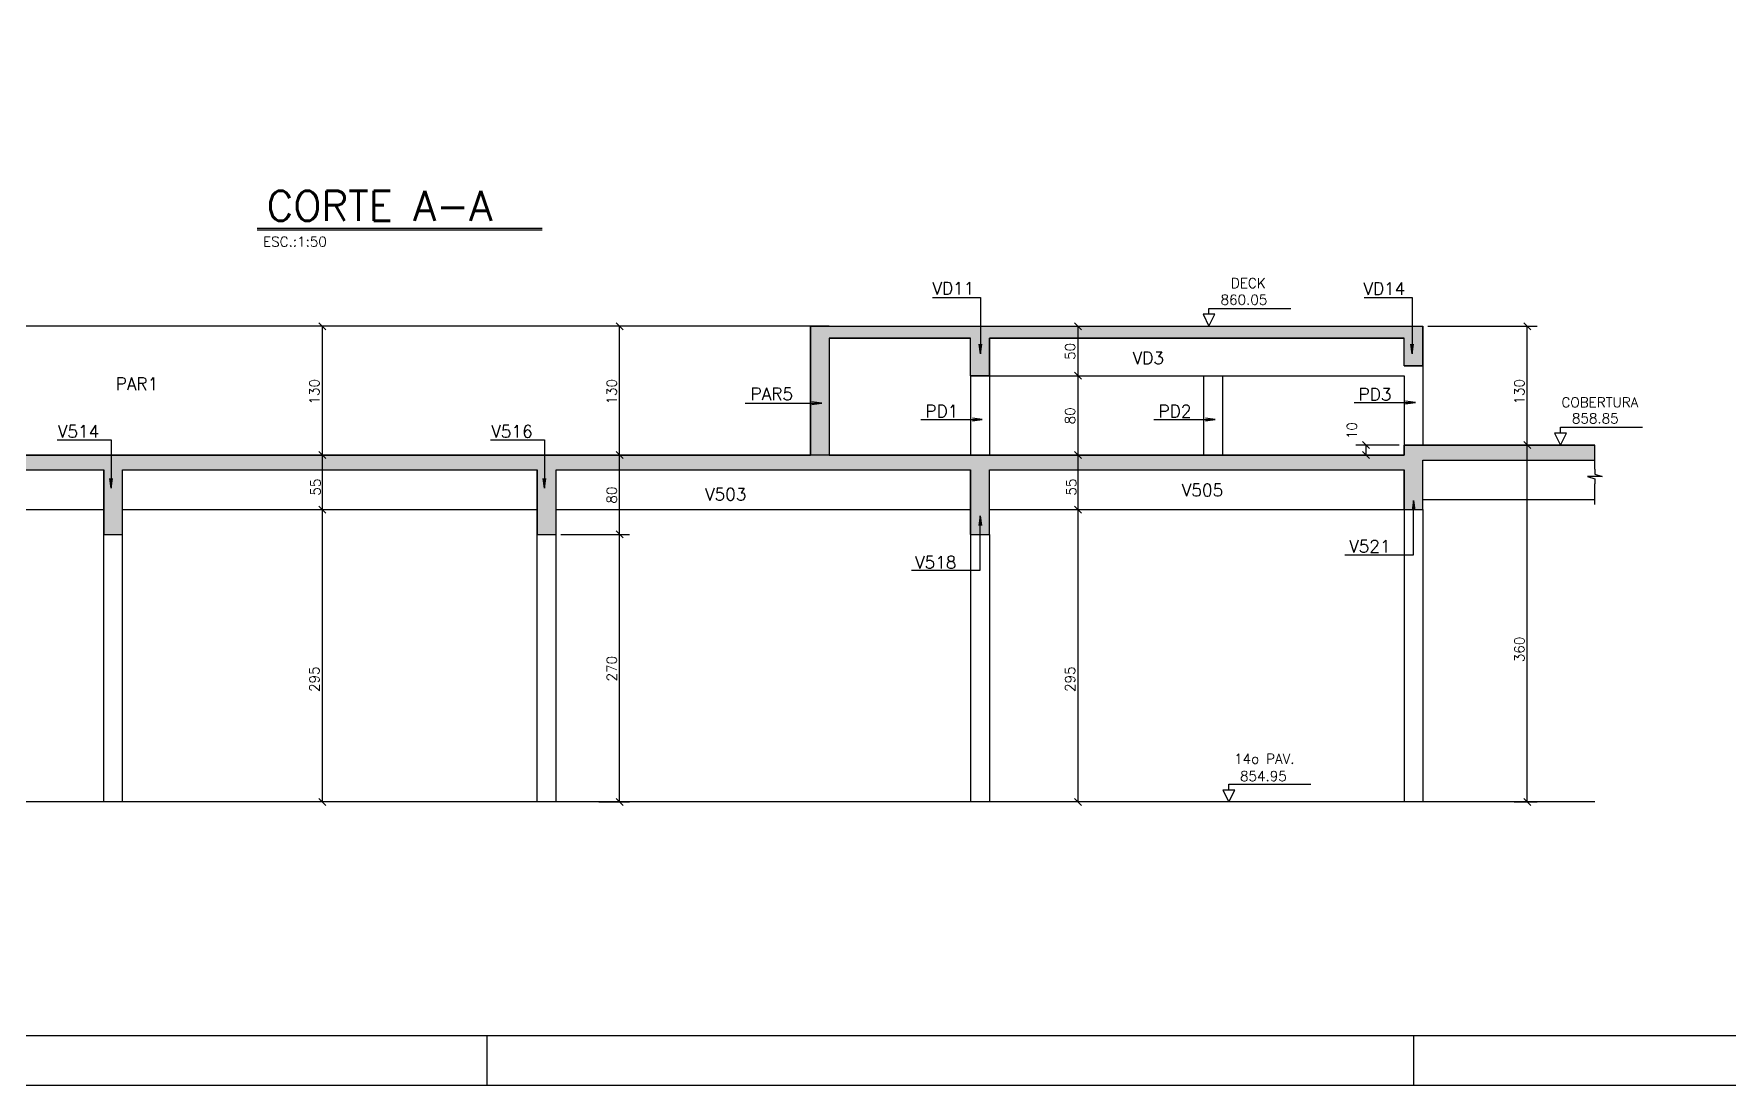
# Model space of a CAD drawing. Extents: x 715 to 5965, y 191 to 4191.
# Drawn here: x 2171 to 3879, y 191 to 1251 of the extents above; entities that cross this region are included whole.
import ezdxf

# ---------------------------------------------------------------- set-up
doc = ezdxf.new("R2010")
doc.units = 0
doc.header["$MEASUREMENT"] = 0
for name, color, linetype in [('1', 1, 'CONTINUOUS'), ('2', 2, 'CONTINUOUS'), ('3', 3, 'CONTINUOUS'), ('6', 6, 'CONTINUOUS'), ('8', 8, 'CONTINUOUS'), ('9', 9, 'CONTINUOUS')]:
    doc.layers.add(name, color=color, linetype=linetype)
doc.styles.get("Standard").update_dxf_attribs({"font": 'ROMANS.SHX'})

msp = doc.modelspace()

# ---------------------------------------------------------------- linework, layer by layer
at = {"layer": '1', "linetype": 'Continuous'}
msp.add_lwpolyline([(715.34658, 190.908516), (5965.096797, 190.910592), (5965.096797, 4190.910592), (715.34658, 4190.908516), (715.34658, 190.908516)], dxfattribs=at)
at = {"layer": '2', "linetype": 'Continuous'}
for p, q in [((2465.088032, 953.044723), (2458.016964, 960.115791)), ((2764.807689, 953.044723), (2757.736621, 960.115791)), ((3227.038833, 953.044723), (3219.967765, 960.115791)), ((3679.988835, 953.044723), (3672.917767, 960.115791)), ((3227.038833, 903.044723), (3219.967765, 910.115791)), ((3227.038833, 903.044723), (3219.967765, 910.115791)), ((3510.15774, 840.115791), (3517.228808, 833.044723)), ((3679.988835, 833.044723), (3672.917767, 840.115791)), ((3679.988835, 833.044723), (3672.917767, 840.115791)), ((2465.088032, 823.044723), (2458.016964, 830.115791)), ((2465.088032, 823.044723), (2458.016964, 830.115791)), ((2764.807689, 823.044723), (2757.736621, 830.115791)), ((2764.807689, 823.044723), (2757.736621, 830.115791)), ((3227.038833, 823.044723), (3219.967765, 830.115791)), ((3227.038833, 823.044723), (3219.967765, 830.115791)), ((3510.15774, 830.115791), (3517.228808, 823.044723)), ((2465.088032, 768.044723), (2458.016964, 775.115791)), ((2465.088032, 768.044723), (2458.016964, 775.115791)), ((3227.038833, 768.044723), (3219.967765, 775.115791)), ((3227.038833, 768.044723), (3219.967765, 775.115791)), ((2764.807689, 743.044723), (2757.736621, 750.115791)), ((2764.807689, 743.044723), (2757.736621, 750.115791)), ((2465.088032, 473.044723), (2458.016964, 480.115791)), ((2764.807689, 473.044723), (2757.736621, 480.115791)), ((3227.038833, 473.044723), (3219.967765, 480.115791)), ((3679.988835, 473.044723), (3672.917767, 480.115791))]:
    msp.add_line(p, q, dxfattribs=at)
at = {"layer": '3', "linetype": 'Continuous'}
for p, q in [((3355.46457, 968.580257), (3355.46457, 974.580257)), ((3355.46457, 974.580257), (3438.038836, 974.580257)), ((3361.46457, 968.580257), (3349.46457, 968.580257)), ((3349.46457, 968.580257), (3355.46457, 956.580257)), ((3355.46457, 956.580257), (3361.46457, 968.580257)), ((2953.6105, 956.580257), (1443.6105, 956.580257)), ((3115.1105, 906.580257), (3115.1105, 826.580257)), ((3134.1105, 906.580257), (3134.1105, 826.580257)), ((3134.1105, 906.580257), (3552.1105, 906.580257)), ((3552.1105, 906.580257), (3552.1105, 836.580257)), ((3571.1105, 916.580257), (3571.1105, 836.580257)), ((3709.918975, 848.580257), (3709.918975, 854.580257)), ((3709.918975, 854.580257), (3792.493241, 854.580257)), ((3715.918975, 848.580257), (3703.918975, 848.580257)), ((3703.918975, 848.580257), (3709.918975, 836.580257)), ((3709.918975, 836.580257), (3715.918975, 848.580257)), ((1838.6105, 771.580257), (2241.1105, 771.580257)), ((2260.1105, 771.580257), (2678.1105, 771.580257)), ((2697.1105, 771.580257), (3115.1105, 771.580257)), ((3134.1105, 771.580257), (3552.1105, 771.580257)), ((3552.1105, 771.580257), (3552.1105, 476.580257)), ((3571.1105, 781.580257), (3744.595026, 781.580257)), ((3571.1105, 771.580257), (3571.1105, 476.580257)), ((2241.1105, 476.580257), (2241.1105, 746.580257)), ((2260.1105, 476.580257), (2260.1105, 746.580257)), ((2678.1105, 476.580257), (2678.1105, 746.580257)), ((2697.1105, 476.580257), (2697.1105, 746.580257)), ((3115.1105, 746.580257), (3115.1105, 476.580257)), ((3134.1105, 746.580257), (3134.1105, 476.580257)), ((3381.519245, 488.580257), (3369.519245, 488.580257)), ((3369.519245, 488.580257), (3375.519245, 476.580257)), ((3375.519245, 488.580257), (3375.519245, 494.580257)), ((3375.519245, 494.580257), (3458.093511, 494.580257)), ((3375.519245, 476.580257), (3381.519245, 488.580257)), ((2627.357615, 240.910092), (2627.357615, 190.910592)), ((3561.841723, 240.910092), (3561.841723, 190.910592))]:
    msp.add_line(p, q, dxfattribs=at)
at = {"layer": '6', "linetype": 'Continuous'}
for p, q in [((2395.81681, 1055.45093), (2683.201749, 1055.45093)), ((2395.81681, 1053.65289), (2683.201749, 1053.65289)), ((2953.6105, 956.580257), (3115.1105, 956.580257)), ((2972.6105, 956.580257), (2953.6105, 956.580257)), ((2953.6105, 956.580257), (2953.6105, 826.580257)), ((2972.6105, 944.580257), (3115.1105, 944.580257)), ((2972.6105, 944.580257), (2972.6105, 826.580257)), ((3115.1105, 956.580257), (3134.1105, 956.580257)), ((3115.1105, 906.580257), (3115.1105, 944.580257)), ((3134.1105, 956.580257), (3552.1105, 956.580257)), ((3134.1105, 906.580257), (3134.1105, 944.580257)), ((3134.1105, 944.580257), (3552.1105, 944.580257)), ((3522.1105, 956.580257), (3552.1105, 956.580257)), ((3522.1105, 944.580257), (3552.1105, 944.580257)), ((3552.1105, 956.580257), (3571.1105, 956.580257)), ((3552.1105, 916.580257), (3552.1105, 944.580257)), ((3571.1105, 916.580257), (3571.1105, 956.580257)), ((3115.1105, 906.580257), (3134.1105, 906.580257)), ((3552.1105, 916.580257), (3571.1105, 916.580257)), ((1804.1105, 826.580257), (2953.6105, 826.580257)), ((2648.1105, 826.580257), (2678.1105, 826.580257)), ((2678.1105, 826.580257), (2697.1105, 826.580257)), ((2697.1105, 826.580257), (2727.1105, 826.580257)), ((2972.6105, 826.580257), (3115.1105, 826.580257)), ((3115.1105, 826.580257), (3134.1105, 826.580257)), ((3134.1105, 826.580257), (3552.1105, 826.580257)), ((3552.1105, 836.580257), (3571.1105, 836.580257)), ((3552.1105, 826.580257), (3552.1105, 836.580257)), ((3571.1105, 836.580257), (3744.595026, 836.580257)), ((3571.1105, 771.580257), (3571.1105, 821.580257)), ((3571.1105, 821.580257), (3744.595026, 821.580257)), ((1823.1105, 811.580257), (2241.1105, 811.580257)), ((2241.1105, 746.580257), (2241.1105, 811.580257)), ((2260.1105, 746.580257), (2260.1105, 811.580257)), ((2260.1105, 811.580257), (2678.1105, 811.580257)), ((2678.1105, 746.580257), (2678.1105, 811.580257)), ((2697.1105, 746.580257), (2697.1105, 811.580257)), ((2697.1105, 811.580257), (2972.6105, 811.580257)), ((2972.6105, 811.580257), (3115.1105, 811.580257)), ((3115.1105, 746.580257), (3115.1105, 811.580257)), ((3134.1105, 746.580257), (3134.1105, 811.580257)), ((3134.1105, 811.580257), (3552.1105, 811.580257)), ((3552.1105, 771.580257), (3552.1105, 811.580257)), ((3552.1105, 771.580257), (3571.1105, 771.580257)), ((2241.1105, 746.580257), (2260.1105, 746.580257)), ((2678.1105, 746.580257), (2697.1105, 746.580257)), ((3115.1105, 746.580257), (3134.1105, 746.580257)), ((3744.595026, 476.580257), (1379.6105, 476.580257))]:
    msp.add_line(p, q, dxfattribs=at)
msp.add_lwpolyline([(865.349047, 240.910092), (5915.101203, 240.912167), (5915.101203, 4140.911092), (865.349047, 4140.909016), (865.349047, 240.910092)], dxfattribs=at)
at = {"layer": '8', "linetype": 'Continuous'}
for points in [[(2953.6105, 826.580257), (2953.6105, 956.580257), (3571.1105, 956.580257), (3571.1105, 916.580257), (3552.1105, 916.580257), (3552.1105, 944.580257), (3134.1105, 944.580257), (3134.1105, 906.580257), (3115.1105, 906.580257), (3115.1105, 944.580257), (2972.6105, 944.580257), (2972.6105, 826.580257), (2953.6105, 826.580257)], [(3744.595026, 836.580257), (3552.1105, 836.580257), (3552.1105, 826.580257), (1443.6105, 826.580257)], [(1823.1105, 811.580257), (2241.1105, 811.580257), (2241.1105, 746.580257), (2260.1105, 746.580257), (2260.1105, 811.580257), (2678.1105, 811.580257), (2678.1105, 746.580257), (2697.1105, 746.580257), (2697.1105, 811.580257), (3115.1105, 811.580257), (3115.1105, 746.580257), (3134.1105, 746.580257), (3134.1105, 811.580257), (3552.1105, 811.580257), (3552.1105, 771.580257), (3571.1105, 771.580257), (3571.1105, 821.580257), (3744.595026, 821.580257), (3744.595026, 836.580257)]]:
    msp.add_lwpolyline(points, dxfattribs=at)
for points in [[(2972.6105, 944.580257), (2953.6105, 826.580257), (2953.6105, 956.580257)], [(2972.6105, 944.580257), (2953.6105, 956.580257), (3571.1105, 956.580257)], [(2972.6105, 944.580257), (2972.6105, 826.580257), (2953.6105, 826.580257)], [(2972.6105, 944.580257), (3571.1105, 956.580257), (3115.1105, 944.580257)], [(3134.1105, 944.580257), (3115.1105, 944.580257), (3571.1105, 956.580257)], [(3134.1105, 944.580257), (3134.1105, 906.580257), (3115.1105, 906.580257)], [(3134.1105, 944.580257), (3115.1105, 906.580257), (3115.1105, 944.580257)], [(3134.1105, 944.580257), (3571.1105, 956.580257), (3552.1105, 944.580257)], [(3552.1105, 916.580257), (3552.1105, 944.580257), (3571.1105, 956.580257)], [(3552.1105, 916.580257), (3571.1105, 956.580257), (3571.1105, 916.580257)], [(1443.6105, 826.580257), (1804.1105, 811.580257), (3552.1105, 826.580257)], [(3552.1105, 826.580257), (1804.1105, 811.580257), (1823.1105, 811.580257)], [(3552.1105, 826.580257), (1823.1105, 811.580257), (2241.1105, 811.580257)], [(3552.1105, 826.580257), (2241.1105, 811.580257), (2260.1105, 811.580257)], [(3552.1105, 826.580257), (2260.1105, 811.580257), (2678.1105, 811.580257)], [(3552.1105, 826.580257), (2678.1105, 811.580257), (2697.1105, 811.580257)], [(3552.1105, 826.580257), (2697.1105, 811.580257), (3115.1105, 811.580257)], [(3552.1105, 826.580257), (3115.1105, 811.580257), (3134.1105, 811.580257)], [(3552.1105, 826.580257), (3134.1105, 811.580257), (3552.1105, 811.580257)], [(3552.1105, 826.580257), (3571.1105, 771.580257), (3552.1105, 836.580257)], [(3571.1105, 771.580257), (3571.1105, 821.580257), (3552.1105, 836.580257)], [(3552.1105, 836.580257), (3571.1105, 821.580257), (3744.595026, 836.580257)], [(3552.1105, 811.580257), (3552.1105, 771.580257), (3552.1105, 826.580257)], [(3552.1105, 771.580257), (3571.1105, 771.580257), (3552.1105, 826.580257)], [(3571.1105, 821.580257), (3744.595026, 821.580257), (3744.595026, 836.580257)], [(2241.1105, 811.580257), (2241.1105, 746.580257), (2260.1105, 746.580257)], [(2241.1105, 811.580257), (2260.1105, 746.580257), (2260.1105, 811.580257)], [(2697.1105, 811.580257), (2678.1105, 811.580257), (2678.1105, 746.580257)], [(2697.1105, 811.580257), (2678.1105, 746.580257), (2697.1105, 746.580257)], [(3115.1105, 811.580257), (3115.1105, 746.580257), (3134.1105, 746.580257)], [(3115.1105, 811.580257), (3134.1105, 746.580257), (3134.1105, 811.580257)]]:
    msp.add_solid(points, dxfattribs=at)
at = {"layer": '9', "linetype": 'Continuous'}
for p, q in [((2458.270415, 956.580257), (2451.552498, 956.580257)), ((2461.552498, 826.580257), (2461.552498, 956.580257)), ((2760.470879, 956.580257), (2751.272155, 956.580257)), ((2761.272155, 826.580257), (2761.272155, 956.580257)), ((3223.503299, 906.580257), (3223.503299, 956.580257)), ((3576.1105, 956.580257), (3686.453301, 956.580257)), ((3676.453301, 826.580257), (3676.453301, 956.580257)), ((3223.503299, 826.580257), (3223.503299, 906.580257)), ((3350.110616, 906.580257), (3350.110616, 826.580257)), ((3369.110616, 906.580257), (3369.110616, 826.580257)), ((2461.552498, 771.580257), (2461.552498, 826.580257)), ((2759.431884, 826.580257), (2751.272155, 826.580257)), ((2761.272155, 746.580257), (2761.272155, 826.580257)), ((3223.503299, 771.580257), (3223.503299, 826.580257)), ((3547.1105, 836.580257), (3503.693274, 836.580257)), ((3516.50681, 826.580257), (3503.693274, 826.580257)), ((3513.693274, 836.580257), (3513.693274, 826.580257)), ((3647.18356, 836.580257), (3686.453301, 836.580257)), ((3676.453301, 476.580257), (3676.453301, 826.580257)), ((3744.595026, 812.343264), (3744.595026, 836.580257)), ((3744.595026, 776.580257), (3744.595026, 797.461039)), ((2461.552498, 476.580257), (2461.552498, 771.580257)), ((3223.503299, 476.580257), (3223.503299, 771.580257)), ((2702.1105, 746.580257), (2771.272155, 746.580257)), ((2761.272155, 476.580257), (2761.272155, 746.580257)), ((2740.129238, 476.580257), (2771.272155, 476.580257)), ((3663.269357, 476.580257), (3686.453301, 476.580257))]:
    msp.add_line(p, q, dxfattribs=at)
for points in [[(3076.573316, 985.633735), (3125.028433, 985.633735), (3125.028433, 928.576772), (3123.723171, 938.491221), (3125.028433, 928.576772), (3126.333695, 938.491221)], [(3511.928928, 985.633735), (3560.384045, 985.633735), (3560.384045, 928.576772), (3559.078783, 938.491221), (3560.384045, 928.576772), (3561.689307, 938.491221)], [(2887.808058, 878.981581), (2965.012429, 878.981581), (2955.097981, 877.676319), (2965.012429, 878.981581), (2955.097981, 880.286843)], [(3501.714348, 879.471087), (3563.594457, 879.471087), (3553.680009, 878.165825), (3563.594457, 879.471087), (3553.680009, 880.776349)], [(3065.003214, 862.485137), (3126.883324, 862.485137), (3116.968875, 861.179876), (3126.883324, 862.485137), (3116.968875, 863.790399)], [(3300.003331, 862.485137), (3361.88344, 862.485137), (3351.968992, 861.179876), (3361.88344, 862.485137), (3351.968992, 863.790399)], [(2194.150069, 841.768943), (2248.599224, 841.768943), (2248.599224, 793.093046), (2247.293962, 803.007495), (2248.599224, 793.093046), (2249.904486, 803.007495)], [(2631.150069, 841.768943), (2685.599224, 841.768943), (2685.599224, 793.093046), (2684.293962, 803.007495), (2685.599224, 793.093046), (2686.904486, 803.007495)], [(3744.595026, 812.343264), (3744.595026, 807.382513), (3752.036138, 804.902151), (3737.153914, 804.902151), (3744.595026, 802.421776), (3744.595026, 797.461039)], [(3492.380531, 725.908459), (3561.777449, 725.908459), (3561.777449, 780.887295), (3563.082711, 770.972847), (3561.777449, 780.887295), (3560.472187, 770.972847)], [(3055.380531, 710.296966), (3124.777449, 710.296966), (3124.777449, 765.275802), (3126.082711, 755.361354), (3124.777449, 765.275802), (3123.472187, 755.361354)]]:
    msp.add_lwpolyline(points, dxfattribs=at)

# ---------------------------------------------------------------- texts
at = {"layer": '2', "linetype": 'Continuous'}
msp.add_text('ESC.:1:50', height=10, dxfattribs=at).set_placement((2401.755448, 1036.86967))
for s, p in [('50', (3220.503299, 922.580257)), ('130', (2458.552498, 877.580257)), ('130', (2758.272155, 877.580257)), ('130', (3673.453301, 877.580257)), ('80', (3220.503299, 857.580257)), ('10', (3504.578332, 842.654329)), ('55', (2459.708636, 785.643424)), ('80', (2758.272155, 777.580257)), ('55', (3221.659438, 785.643424)), ('360', (3673.453301, 617.580257)), ('270', (2758.272155, 598.199187)), ('295', (2458.552498, 587.580257)), ('295', (3220.503299, 587.580257))]:
    msp.add_text(s, height=10, rotation=90, dxfattribs=at).set_placement(p)
at = {"layer": '3', "linetype": 'Continuous'}
for s, height, p in [('VD11', 12.5, (3076.612492, 988.621233)), ('DECK', 10, (3377.611711, 995.040743)), ('VD14', 12.5, (3511.116654, 988.308415)), ('860.05', 10, (3367.194127, 978.184161)), ('VD3', 12.5, (3278.490558, 918.300182)), ('PAR1', 12.5, (2253.143931, 892.154014)), ('PAR5', 12.5, (2893.21883, 882.02018)), ('PD3', 12.5, (3506.266817, 881.555905)), ('PD1', 12.5, (3069.555683, 864.569956)), ('PD2', 12.5, (3304.5558, 864.569956)), ('COBERTURA', 10, (3710.83722, 874.757485)), ('V514', 12.5, (2194.811839, 844.133244)), ('V516', 12.5, (2631.811839, 844.133244)), ('858.85', 10, (3721.401093, 858.552938)), ('V503', 12.5, (2847.330782, 780.820083)), ('V505', 12.5, (3328.007162, 784.935462)), ('V521', 12.5, (3496.80495, 728.247004)), ('V518', 12.5, (3059.049555, 712.131914)), ('14o PAV.', 10, (3380.870161, 515.158473)), ('854.95', 10, (3386.773789, 497.64296))]:
    msp.add_text(s, height=height, dxfattribs=at).set_placement(p)
at = {"layer": '6', "linetype": 'Continuous'}
msp.add_text('CORTE A-A', height=30, dxfattribs=at).set_placement((2405.331357, 1062.975019))

doc.saveas('drawing.dxf')
